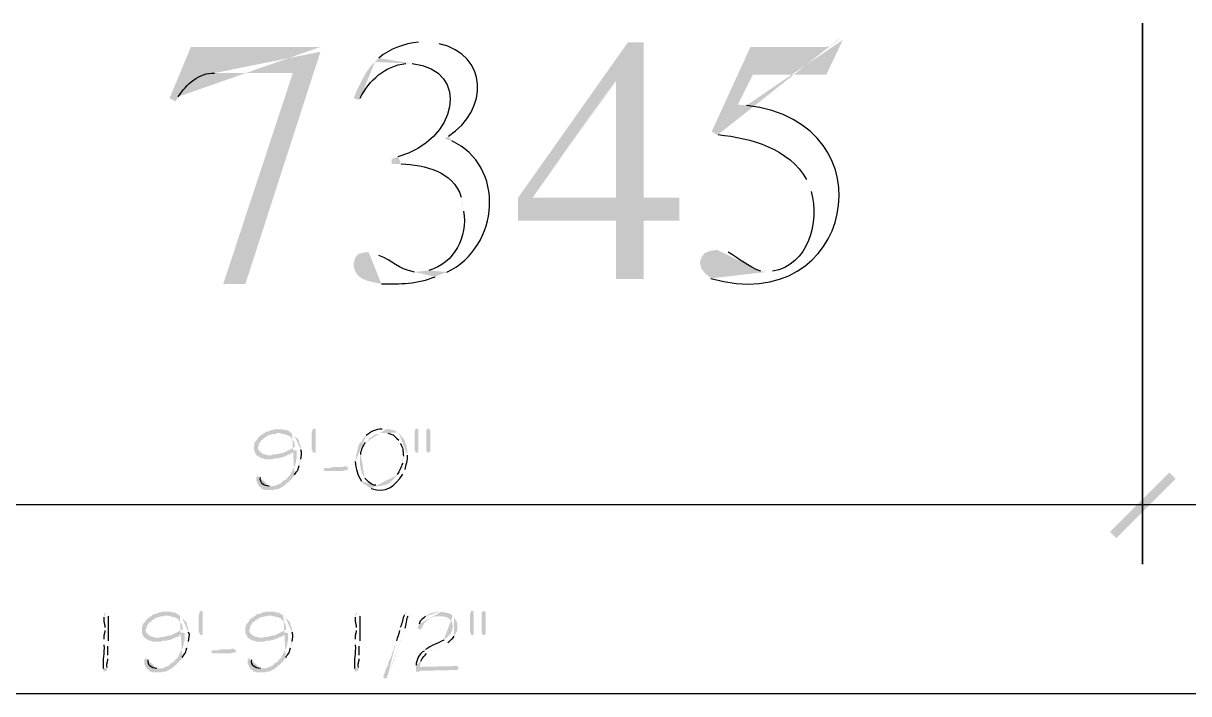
# Model space of a CAD drawing. Header units: inches. Extents: x -167 to 6071, y -6287 to -2731.
# Drawn here: x 1487.4 to 1566, y -6149.3 to -6104 of the extents above; entities that cross this region are included whole.
import ezdxf

# ---------------------------------------------------------------- set-up
doc = ezdxf.new("R2010")
doc.units = ezdxf.units.IN
doc.header["$LTSCALE"] = 96
doc.header["$MEASUREMENT"] = 0
doc.layers.add('PDF_Geometry', color=7, linetype='Continuous', true_color=0x4a4a4a)
doc.layers.add('PDF_Solid Fills', color=7, linetype='Continuous')

msp = doc.modelspace()

# ---------------------------------------------------------------- hatches: boundary and pattern name
at = {"layer": 'PDF_Solid Fills', "transparency": 33554559}
h = msp.add_hatch(color=256, dxfattribs=at)
h.paths.add_polyline_path([(1514.41, -6105.322), (1514.037, -6105.322)], flags=0)
h.paths.add_polyline_path([(1511.37, -6106.389), (1511.103, -6106.655), (1513.61, -6106.762)], flags=0)
h.paths.add_polyline_path([(1512.65, -6113.055), (1512.223, -6113.215), (1512.223, -6113.535), (1512.863, -6113.535)], flags=0)
h.paths.add_polyline_path([(1516.917, -6115.775), (1517.023, -6116.255), (1517.077, -6116.735)], flags=0)
h.paths.add_polyline_path([(1514.73, -6120.735), (1513.77, -6120.842), (1515.957, -6120.842)], flags=0)
h.paths.add_polyline_path([(1516.277, -6111.989), (1515.797, -6111.829), (1516.063, -6111.669)], flags=0)
h.paths.add_polyline_path([(1515.423, -6105.429), (1514.943, -6105.322)], flags=0)
h = msp.add_hatch(color=256, dxfattribs=at)
h.paths.add_polyline_path([(1529.237, -6105.322), (1528.17, -6105.322), (1520.757, -6115.829), (1520.757, -6117.375), (1527.37, -6117.375), (1527.37, -6121.322), (1529.237, -6121.322), (1529.237, -6117.375), (1531.637, -6117.375), (1531.637, -6115.829), (1521.717, -6115.829), (1521.77, -6115.775)], flags=0)
h.paths.add_polyline_path([(1521.77, -6115.775, 0.006618), (1527.317, -6107.882)], flags=0)
h.paths.add_polyline_path([(1527.317, -6107.882), (1527.37, -6107.775)], flags=0)
msp.add_hatch(color=256, dxfattribs=at).paths.add_polyline_path([(1529.237, -6105.322), (1527.37, -6107.775), (1527.37, -6115.829), (1521.717, -6115.829), (1529.237, -6115.829)])
h = msp.add_hatch(color=256, dxfattribs=at)
h.paths.add_polyline_path([(1542.463, -6105.055), (1542.25, -6105.269), (1541.877, -6105.535), (1541.557, -6105.642), (1536.437, -6105.642), (1533.823, -6111.349), (1534.143, -6111.562), (1534.25, -6111.562)], flags=0)
h.paths.add_polyline_path([(1540.223, -6114.602), (1540.383, -6114.975), (1540.543, -6115.402)], flags=0)
h.paths.add_polyline_path([(1537.93, -6120.789), (1537.503, -6120.842), (1533.397, -6120.949), (1533.77, -6121.269)], flags=0)
h.paths.add_polyline_path([(1536.17, -6109.589), (1535.583, -6109.535), (1536.597, -6107.509), (1541.557, -6107.509), (1542.677, -6105.162)], flags=0)
h = msp.add_hatch(color=256, dxfattribs=at)
h.paths.add_polyline_path([(1507.423, -6105.642), (1498.677, -6105.642), (1497.237, -6109.109), (1497.663, -6109.322), (1497.823, -6109.002)], flags=0)
h.paths.add_polyline_path([(1500.277, -6107.402), (1505.557, -6107.402), (1507.423, -6105.962)], flags=0)
h = msp.add_hatch(color=256, dxfattribs=at)
h.paths.add_polyline_path([(1511.103, -6106.655), (1510.783, -6106.975), (1510.517, -6107.349), (1510.303, -6107.722), (1509.877, -6108.575), (1509.663, -6109.109), (1510.037, -6109.215), (1510.09, -6109.109)], flags=0)
h.paths.add_polyline_path([(1513.183, -6106.762), (1513.61, -6106.762)], flags=0)
h = msp.add_hatch(color=256, dxfattribs=at)
h.paths.add_polyline_path([(1510.677, -6119.509), (1510.41, -6119.509), (1509.983, -6119.615), (1509.77, -6119.882), (1509.663, -6120.255), (1509.663, -6120.469), (1509.77, -6120.789), (1509.93, -6121.055), (1510.197, -6121.269), (1510.57, -6121.429), (1510.997, -6121.535), (1511.53, -6121.642)], flags=0)
h.paths.add_polyline_path([(1515.157, -6121.162), (1515.53, -6121.002), (1515.957, -6120.842), (1513.77, -6120.842)], flags=0)
h.paths.add_polyline_path([(1511.37, -6119.722), (1510.943, -6119.562)], flags=0)
h = msp.add_hatch(color=256, dxfattribs=at)
h.paths.add_polyline_path([(1534.197, -6119.349), (1533.77, -6119.402), (1533.343, -6119.562), (1533.183, -6119.775), (1533.023, -6120.149), (1533.023, -6120.202), (1533.13, -6120.629), (1533.397, -6120.949), (1537.503, -6120.842), (1537.13, -6120.789)], flags=0)
h.paths.add_polyline_path([(1534.943, -6119.509), (1534.517, -6119.402)], flags=0)
at = {"layer": 'PDF_Solid Fills', "true_color": 0x4a4a4a, "transparency": 33554559}
for points in [[(1504.597, -6131.455), (1504.33, -6131.455), (1504.223, -6131.509), (1504.117, -6131.509), (1504.01, -6131.562), (1503.903, -6131.615), (1503.743, -6131.615), (1503.637, -6131.722), (1503.53, -6131.775), (1503.477, -6131.829), (1503.37, -6131.882), (1503.263, -6131.989), (1503.21, -6132.042), (1503.157, -6132.149), (1503.05, -6132.255), (1502.997, -6132.362), (1502.943, -6132.522), (1502.943, -6132.895), (1503.05, -6133.109), (1503.103, -6133.215), (1504.01, -6133.215), (1503.85, -6133.215), (1503.743, -6133.162), (1503.637, -6133.162), (1503.53, -6133.109), (1503.423, -6133.055), (1503.263, -6132.895), (1503.21, -6132.789), (1503.21, -6132.682), (1503.263, -6132.575), (1503.263, -6132.469), (1503.37, -6132.309), (1503.423, -6132.202), (1503.53, -6132.149), (1503.637, -6132.042), (1503.743, -6131.989), (1503.797, -6131.935), (1503.903, -6131.882), (1504.01, -6131.829), (1504.117, -6131.829), (1504.223, -6131.775), (1504.383, -6131.775), (1504.49, -6131.722), (1505.503, -6131.722), (1505.397, -6131.669), (1505.343, -6131.615), (1505.237, -6131.562), (1505.13, -6131.509), (1504.97, -6131.509), (1504.863, -6131.455), (1504.757, -6131.455)], [(1507.103, -6131.669), (1507.103, -6133.002), (1506.997, -6133.055), (1506.89, -6133.002), (1506.89, -6132.895), (1506.837, -6132.842), (1506.837, -6131.669), (1506.89, -6131.509), (1506.89, -6131.455), (1506.997, -6131.402), (1507.103, -6131.455)], [(1513.93, -6131.402), (1513.823, -6131.455), (1513.823, -6131.509), (1513.77, -6131.669), (1513.77, -6132.842), (1513.823, -6132.895), (1513.823, -6133.002), (1513.93, -6133.055), (1514.037, -6133.002), (1514.037, -6131.455)], [(1514.677, -6131.402), (1514.623, -6131.455), (1514.57, -6131.509), (1514.57, -6132.895), (1514.623, -6133.002), (1514.677, -6133.055), (1514.783, -6133.002), (1514.837, -6132.949), (1514.837, -6131.562), (1514.783, -6131.455)], [(1505.343, -6132.842), (1505.237, -6132.895), (1505.023, -6133.002), (1504.917, -6133.055), (1504.81, -6133.055), (1504.703, -6133.109), (1504.597, -6133.109), (1504.437, -6133.162), (1504.223, -6133.162), (1504.117, -6133.215), (1503.103, -6133.215), (1503.21, -6133.269), (1503.263, -6133.322), (1503.37, -6133.375), (1503.477, -6133.429), (1503.583, -6133.429), (1503.69, -6133.482), (1504.223, -6133.482), (1504.33, -6133.429), (1504.597, -6133.429), (1504.703, -6133.375), (1504.81, -6133.375), (1504.917, -6133.322), (1504.97, -6133.322), (1505.077, -6133.269), (1505.183, -6133.215), (1505.29, -6133.162), (1505.397, -6133.162), (1505.503, -6133.055), (1505.717, -6132.949), (1505.77, -6132.895)], [(1509.13, -6133.962), (1509.023, -6133.962), (1508.917, -6134.015), (1508.223, -6134.015), (1508.117, -6134.069), (1507.69, -6134.069), (1507.637, -6134.175), (1507.69, -6134.282), (1508.97, -6134.282), (1509.023, -6134.229), (1509.183, -6134.229), (1509.29, -6134.175), (1509.29, -6134.122), (1509.237, -6134.015)], [(1497.023, -6143.775), (1496.757, -6143.775), (1496.65, -6143.829), (1496.543, -6143.829), (1496.33, -6143.935), (1496.17, -6143.935), (1496.063, -6144.042), (1495.957, -6144.095), (1495.903, -6144.149), (1495.797, -6144.202), (1495.69, -6144.309), (1495.637, -6144.362), (1495.583, -6144.469), (1495.477, -6144.575), (1495.423, -6144.682), (1495.37, -6144.842), (1495.37, -6145.215), (1495.477, -6145.429), (1495.53, -6145.535), (1496.437, -6145.535), (1496.277, -6145.535), (1496.17, -6145.482), (1496.063, -6145.482), (1495.85, -6145.375), (1495.797, -6145.322), (1495.69, -6145.215), (1495.637, -6145.109), (1495.637, -6145.002), (1495.69, -6144.895), (1495.69, -6144.789), (1495.797, -6144.629), (1495.85, -6144.522), (1495.957, -6144.469), (1496.063, -6144.362), (1496.17, -6144.309), (1496.223, -6144.255), (1496.33, -6144.202), (1496.437, -6144.149), (1496.543, -6144.149), (1496.65, -6144.095), (1496.81, -6144.095), (1496.917, -6144.042), (1497.93, -6144.042), (1497.823, -6143.989), (1497.77, -6143.935), (1497.557, -6143.829), (1497.397, -6143.829), (1497.29, -6143.775), (1497.183, -6143.775)], [(1499.477, -6143.989), (1499.477, -6145.322), (1499.37, -6145.375), (1499.263, -6145.322), (1499.263, -6145.215), (1499.21, -6145.162), (1499.21, -6143.989), (1499.263, -6143.829), (1499.263, -6143.775), (1499.37, -6143.722), (1499.477, -6143.775)], [(1504.01, -6143.775), (1503.743, -6143.775), (1503.637, -6143.829), (1503.53, -6143.829), (1503.423, -6143.882), (1503.317, -6143.935), (1503.157, -6143.935), (1503.05, -6144.042), (1502.943, -6144.095), (1502.89, -6144.149), (1502.783, -6144.202), (1502.677, -6144.309), (1502.623, -6144.362), (1502.57, -6144.469), (1502.463, -6144.575), (1502.41, -6144.682), (1502.357, -6144.842), (1502.357, -6145.215), (1502.517, -6145.535), (1503.423, -6145.535), (1503.263, -6145.535), (1503.157, -6145.482), (1503.05, -6145.482), (1502.943, -6145.429), (1502.837, -6145.375), (1502.783, -6145.322), (1502.677, -6145.215), (1502.623, -6145.109), (1502.623, -6145.002), (1502.677, -6144.895), (1502.677, -6144.789), (1502.783, -6144.629), (1502.837, -6144.522), (1502.943, -6144.469), (1503.05, -6144.362), (1503.157, -6144.309), (1503.21, -6144.255), (1503.423, -6144.149), (1503.53, -6144.149), (1503.637, -6144.095), (1503.797, -6144.095), (1503.903, -6144.042), (1504.917, -6144.042), (1504.81, -6143.989), (1504.757, -6143.935), (1504.65, -6143.882), (1504.543, -6143.829), (1504.383, -6143.829), (1504.277, -6143.775), (1504.17, -6143.775)], [(1517.663, -6143.722), (1517.557, -6143.775), (1517.557, -6143.829), (1517.503, -6143.989), (1517.503, -6145.162), (1517.557, -6145.215), (1517.557, -6145.322), (1517.663, -6145.375), (1517.77, -6145.322), (1517.77, -6143.775)], [(1518.41, -6143.722), (1518.357, -6143.775), (1518.303, -6143.829), (1518.303, -6145.215), (1518.357, -6145.322), (1518.41, -6145.375), (1518.517, -6145.322), (1518.57, -6145.269), (1518.57, -6143.882), (1518.517, -6143.775)], [(1497.77, -6145.162), (1497.663, -6145.215), (1497.557, -6145.269), (1497.45, -6145.322), (1497.343, -6145.375), (1497.237, -6145.375), (1497.13, -6145.429), (1497.023, -6145.429), (1496.863, -6145.482), (1496.65, -6145.482), (1496.543, -6145.535), (1495.53, -6145.535), (1495.637, -6145.589), (1495.69, -6145.642), (1495.797, -6145.695), (1495.903, -6145.749), (1496.01, -6145.749), (1496.117, -6145.802), (1496.65, -6145.802), (1496.757, -6145.749), (1497.023, -6145.749), (1497.13, -6145.695), (1497.237, -6145.695), (1497.343, -6145.642), (1497.397, -6145.642), (1497.503, -6145.589), (1497.61, -6145.535), (1497.717, -6145.482), (1497.823, -6145.482), (1497.93, -6145.375), (1498.037, -6145.322), (1498.143, -6145.269), (1498.197, -6145.215)], [(1504.757, -6145.162), (1504.33, -6145.375), (1504.223, -6145.375), (1504.117, -6145.429), (1504.01, -6145.429), (1503.85, -6145.482), (1503.637, -6145.482), (1503.53, -6145.535), (1502.517, -6145.535), (1502.623, -6145.589), (1502.677, -6145.642), (1502.783, -6145.695), (1502.89, -6145.749), (1502.997, -6145.749), (1503.103, -6145.802), (1503.637, -6145.802), (1503.743, -6145.749), (1504.01, -6145.749), (1504.117, -6145.695), (1504.223, -6145.695), (1504.33, -6145.642), (1504.383, -6145.642), (1504.49, -6145.589), (1504.703, -6145.482), (1504.81, -6145.482), (1504.917, -6145.375), (1505.13, -6145.269), (1505.183, -6145.215)], [(1501.557, -6146.282), (1501.45, -6146.282), (1501.343, -6146.335), (1500.65, -6146.335), (1500.543, -6146.389), (1500.117, -6146.389), (1500.063, -6146.495), (1500.117, -6146.602), (1501.397, -6146.602), (1501.45, -6146.549), (1501.61, -6146.549), (1501.717, -6146.495), (1501.717, -6146.442), (1501.663, -6146.335)], [(1516.597, -6147.455), (1514.143, -6147.509), (1513.877, -6147.509), (1513.877, -6147.829), (1514.09, -6147.829), (1514.143, -6147.775), (1516.543, -6147.722), (1516.597, -6147.722), (1516.703, -6147.669), (1516.757, -6147.615), (1516.703, -6147.509), (1516.703, -6147.455)]]:
    msp.add_hatch(color=251, dxfattribs=at).paths.add_polyline_path(points)
h = msp.add_hatch(color=251, dxfattribs=at)
h.paths.add_polyline_path([(1511.743, -6131.402), (1511.583, -6131.455)], flags=0)
h.paths.add_polyline_path([(1510.517, -6131.882), (1510.41, -6131.935), (1510.41, -6131.989), (1510.303, -6132.095), (1510.197, -6132.309), (1510.09, -6132.362), (1510.037, -6132.469), (1509.983, -6132.575), (1509.93, -6132.735), (1509.93, -6132.842), (1509.877, -6132.949), (1509.877, -6133.055), (1509.823, -6133.162), (1509.823, -6133.429), (1509.77, -6133.535), (1509.77, -6133.642)], flags=0)
h.paths.add_polyline_path([(1510.197, -6134.975), (1510.303, -6135.082), (1510.303, -6135.135), (1510.41, -6135.189), (1510.517, -6135.242), (1510.623, -6135.349), (1511.423, -6135.295), (1511.263, -6135.295), (1511.157, -6135.242)], flags=0)
h.paths.add_polyline_path([(1510.41, -6134.762), (1510.357, -6134.655), (1510.303, -6134.602), (1510.197, -6134.389), (1510.197, -6134.282), (1510.143, -6134.175), (1510.143, -6134.015), (1510.09, -6133.909), (1510.09, -6133.322), (1510.143, -6133.162)], flags=0)
h.paths.add_polyline_path([(1510.463, -6132.362), (1510.57, -6132.255), (1510.677, -6132.149), (1510.73, -6132.042), (1510.943, -6131.935), (1510.997, -6131.882), (1511.103, -6131.829), (1511.21, -6131.775), (1511.317, -6131.775), (1511.477, -6131.722), (1511.69, -6131.722), (1512.597, -6131.669), (1512.543, -6131.615), (1512.437, -6131.562), (1512.33, -6131.509), (1512.223, -6131.509), (1512.117, -6131.455), (1511.85, -6131.455)], flags=0)
h = msp.add_hatch(color=251, dxfattribs=at)
h.paths.add_polyline_path([(1505.503, -6131.722), (1504.597, -6131.722), (1504.703, -6131.722), (1504.81, -6131.775), (1504.917, -6131.775), (1505.023, -6131.829), (1505.13, -6131.829), (1505.343, -6131.935), (1505.397, -6131.989), (1505.45, -6132.042), (1505.503, -6132.149), (1505.61, -6132.255), (1505.663, -6132.362), (1505.663, -6132.469), (1505.717, -6132.575), (1505.663, -6132.682), (1505.557, -6132.735), (1505.45, -6132.789), (1505.343, -6132.842), (1505.77, -6132.895), (1505.823, -6132.895), (1505.823, -6133.429), (1505.77, -6133.535), (1505.77, -6133.695), (1505.717, -6133.802), (1505.717, -6133.909), (1505.663, -6134.015), (1505.61, -6134.069), (1505.503, -6134.282), (1505.45, -6134.389), (1505.343, -6134.602), (1505.237, -6134.655), (1505.183, -6134.762), (1505.077, -6134.869), (1504.863, -6134.975), (1504.81, -6135.082), (1504.703, -6135.135), (1504.597, -6135.189), (1504.543, -6135.189), (1504.437, -6135.242), (1504.33, -6135.295), (1503.957, -6135.295), (1504.863, -6135.349), (1504.917, -6135.295), (1505.023, -6135.242), (1505.183, -6135.082), (1505.29, -6135.029), (1505.343, -6134.922), (1505.45, -6134.869), (1505.503, -6134.762), (1505.61, -6134.655), (1505.663, -6134.549)], flags=0)
h.paths.add_polyline_path([(1505.983, -6133.909), (1506.037, -6133.855), (1506.037, -6133.749), (1506.09, -6133.642), (1506.09, -6133.482)], flags=0)
h.paths.add_polyline_path([(1506.09, -6132.842), (1506.09, -6132.575), (1506.037, -6132.469), (1505.983, -6132.362), (1505.983, -6132.255), (1505.93, -6132.149), (1505.877, -6132.095), (1505.77, -6131.989), (1505.717, -6131.935), (1505.663, -6131.882), (1505.61, -6131.775)], flags=0)
h = msp.add_hatch(color=251, dxfattribs=at)
h.paths.add_polyline_path([(1512.597, -6131.669), (1511.69, -6131.722), (1511.957, -6131.722)], flags=0)
h.paths.add_polyline_path([(1512.703, -6132.202), (1512.81, -6132.415)], flags=0)
h.paths.add_polyline_path([(1513.023, -6133.269), (1512.97, -6133.375), (1512.97, -6133.749)], flags=0)
h.paths.add_polyline_path([(1512.597, -6134.549), (1512.543, -6134.655), (1512.437, -6134.709), (1512.383, -6134.815), (1512.277, -6134.922), (1512.17, -6134.975), (1512.117, -6135.082), (1512.01, -6135.135), (1511.903, -6135.189), (1511.743, -6135.242), (1511.637, -6135.242), (1511.53, -6135.295), (1511.423, -6135.295), (1510.623, -6135.349), (1510.837, -6135.455)], flags=0)
h.paths.add_polyline_path([(1512.97, -6134.495), (1513.023, -6134.389), (1513.13, -6134.175)], flags=0)
h.paths.add_polyline_path([(1513.29, -6133.215), (1513.29, -6132.842), (1513.237, -6132.682), (1513.237, -6132.575), (1513.183, -6132.469), (1513.13, -6132.362), (1513.13, -6132.255), (1513.077, -6132.149), (1513.023, -6132.095), (1512.917, -6131.989), (1512.863, -6131.882), (1512.81, -6131.829), (1512.703, -6131.722)], flags=0)
h = msp.add_hatch(color=251, dxfattribs=at)
h.paths.add_polyline_path([(1503.21, -6134.602), (1503.157, -6134.655), (1503.103, -6134.709), (1503.103, -6134.975), (1503.21, -6135.189), (1503.263, -6135.295), (1503.317, -6135.349), (1503.423, -6135.402), (1503.477, -6135.509), (1503.583, -6135.509), (1503.69, -6135.562), (1504.277, -6135.562), (1504.383, -6135.509), (1504.543, -6135.509), (1504.65, -6135.455), (1504.757, -6135.402), (1504.863, -6135.349), (1503.957, -6135.295)], flags=0)
h.paths.add_polyline_path([(1503.37, -6134.709), (1503.317, -6134.602)], flags=0)
h = msp.add_hatch(color=251, dxfattribs=at)
h.paths.add_polyline_path([(1492.97, -6143.829), (1492.863, -6143.882), (1492.81, -6144.042), (1492.81, -6144.149)], flags=0)
h.paths.add_polyline_path([(1492.863, -6144.842), (1492.863, -6145.055)], flags=0)
h.paths.add_polyline_path([(1492.81, -6145.642), (1492.81, -6146.015)], flags=0)
h.paths.add_polyline_path([(1492.757, -6147.615), (1492.757, -6147.775), (1492.863, -6147.829), (1492.97, -6147.775), (1493.023, -6147.722), (1493.023, -6147.562)], flags=0)
h.paths.add_polyline_path([(1493.077, -6146.975), (1493.077, -6146.709)], flags=0)
h.paths.add_polyline_path([(1493.077, -6146.122), (1493.077, -6145.855), (1493.13, -6145.749)], flags=0)
h.paths.add_polyline_path([(1493.13, -6144.095), (1493.13, -6143.989), (1493.077, -6143.882)], flags=0)
h = msp.add_hatch(color=251, dxfattribs=at)
h.paths.add_polyline_path([(1497.93, -6144.042), (1497.023, -6144.042), (1497.13, -6144.042), (1497.237, -6144.095), (1497.343, -6144.095), (1497.45, -6144.149), (1497.557, -6144.149), (1497.77, -6144.255), (1497.823, -6144.309), (1497.877, -6144.362), (1497.93, -6144.469), (1498.037, -6144.575), (1498.09, -6144.682), (1498.09, -6144.789), (1498.143, -6144.895), (1498.09, -6145.002), (1497.983, -6145.055), (1497.877, -6145.109), (1497.77, -6145.162), (1498.197, -6145.215), (1498.25, -6145.215), (1498.25, -6145.749), (1498.197, -6145.855), (1498.197, -6146.015), (1498.143, -6146.122), (1498.143, -6146.229), (1498.09, -6146.335), (1498.037, -6146.389), (1497.93, -6146.602), (1497.877, -6146.709), (1497.77, -6146.922), (1497.663, -6146.975), (1497.61, -6147.082), (1497.503, -6147.189), (1497.29, -6147.295), (1497.237, -6147.402), (1497.023, -6147.509), (1496.97, -6147.509), (1496.863, -6147.562), (1496.757, -6147.615), (1496.383, -6147.615), (1497.29, -6147.669), (1497.343, -6147.615), (1497.45, -6147.562), (1497.503, -6147.509), (1497.61, -6147.402), (1497.717, -6147.349), (1497.77, -6147.242), (1497.877, -6147.189), (1497.93, -6147.082), (1498.037, -6146.975), (1498.09, -6146.869)], flags=0)
h.paths.add_polyline_path([(1498.41, -6146.229), (1498.463, -6146.175), (1498.463, -6146.069), (1498.517, -6145.962), (1498.517, -6145.802)], flags=0)
h.paths.add_polyline_path([(1498.517, -6145.162), (1498.517, -6144.895), (1498.41, -6144.682), (1498.41, -6144.575), (1498.357, -6144.469), (1498.303, -6144.415), (1498.197, -6144.309), (1498.143, -6144.255), (1498.09, -6144.202), (1498.037, -6144.095)], flags=0)
h = msp.add_hatch(color=251, dxfattribs=at)
h.paths.add_polyline_path([(1504.917, -6144.042), (1504.01, -6144.042), (1504.117, -6144.042), (1504.223, -6144.095), (1504.33, -6144.095), (1504.437, -6144.149), (1504.543, -6144.149), (1504.65, -6144.202), (1504.757, -6144.255), (1504.81, -6144.309), (1504.863, -6144.362), (1504.917, -6144.469), (1505.023, -6144.575), (1505.077, -6144.682), (1505.077, -6144.789), (1505.13, -6144.895), (1505.077, -6145.002), (1504.97, -6145.055), (1504.863, -6145.109), (1504.757, -6145.162), (1505.183, -6145.215), (1505.237, -6145.215), (1505.237, -6145.749), (1505.183, -6145.855), (1505.183, -6146.015), (1505.13, -6146.122), (1505.13, -6146.229), (1505.077, -6146.335), (1505.023, -6146.389), (1504.97, -6146.495), (1504.863, -6146.709), (1504.81, -6146.815), (1504.757, -6146.922), (1504.65, -6146.975), (1504.597, -6147.082), (1504.49, -6147.189), (1504.383, -6147.242), (1504.277, -6147.295), (1504.223, -6147.402), (1504.117, -6147.455), (1504.01, -6147.509), (1503.957, -6147.509), (1503.743, -6147.615), (1503.37, -6147.615), (1504.277, -6147.669), (1504.33, -6147.615), (1504.437, -6147.562), (1504.49, -6147.509), (1504.597, -6147.402), (1504.703, -6147.349), (1504.757, -6147.242), (1504.863, -6147.189), (1504.917, -6147.082), (1505.023, -6146.975), (1505.077, -6146.869)], flags=0)
h.paths.add_polyline_path([(1505.397, -6146.229), (1505.45, -6146.175), (1505.45, -6146.069), (1505.503, -6145.962), (1505.503, -6145.802)], flags=0)
h.paths.add_polyline_path([(1505.503, -6145.162), (1505.503, -6144.895), (1505.45, -6144.789), (1505.397, -6144.682), (1505.397, -6144.575), (1505.343, -6144.469), (1505.29, -6144.415), (1505.183, -6144.309), (1505.13, -6144.255), (1505.077, -6144.202), (1505.023, -6144.095)], flags=0)
h = msp.add_hatch(color=251, dxfattribs=at)
h.paths.add_polyline_path([(1509.93, -6143.829), (1509.823, -6143.882), (1509.77, -6144.042), (1509.77, -6144.149)], flags=0)
h.paths.add_polyline_path([(1509.823, -6144.842), (1509.823, -6145.055)], flags=0)
h.paths.add_polyline_path([(1509.77, -6145.642), (1509.77, -6146.015)], flags=0)
h.paths.add_polyline_path([(1509.717, -6147.615), (1509.717, -6147.775), (1509.823, -6147.829), (1509.93, -6147.775), (1509.983, -6147.722), (1509.983, -6147.562)], flags=0)
h.paths.add_polyline_path([(1510.037, -6146.975), (1510.037, -6146.709)], flags=0)
h.paths.add_polyline_path([(1510.037, -6146.122), (1510.037, -6145.855), (1510.09, -6145.749)], flags=0)
h.paths.add_polyline_path([(1510.09, -6144.095), (1510.09, -6143.989), (1510.037, -6143.882)], flags=0)
h = msp.add_hatch(color=251, dxfattribs=at)
h.paths.add_polyline_path([(1513.237, -6143.829), (1513.183, -6143.829), (1513.13, -6143.882), (1513.077, -6143.989)], flags=0)
h.paths.add_polyline_path([(1512.81, -6144.842), (1512.81, -6144.949), (1512.757, -6145.055)], flags=0)
h.paths.add_polyline_path([(1512.543, -6145.749), (1512.543, -6145.855), (1512.437, -6146.069), (1512.383, -6146.175), (1512.383, -6146.282), (1512.33, -6146.389), (1512.277, -6146.549), (1512.223, -6146.655), (1512.223, -6146.762), (1512.17, -6146.869), (1512.117, -6146.975), (1512.01, -6147.189), (1512.01, -6147.295), (1511.957, -6147.455), (1511.85, -6147.615), (1511.743, -6147.935), (1511.69, -6148.042), (1511.69, -6148.149), (1511.637, -6148.149), (1511.69, -6148.255), (1511.797, -6148.309), (1511.85, -6148.255), (1511.903, -6148.255), (1511.903, -6148.149), (1511.957, -6148.095)], flags=0)
h.paths.add_polyline_path([(1511.957, -6148.095, 0.021366), (1512.703, -6146.122)], flags=0)
h.paths.add_polyline_path([(1512.703, -6146.122), (1512.757, -6146.015), (1512.81, -6145.855), (1512.81, -6145.749), (1512.863, -6145.642), (1512.917, -6145.535), (1512.917, -6145.429), (1512.97, -6145.322), (1513.023, -6145.215), (1513.023, -6145.109), (1513.13, -6144.895)], flags=0)
h.paths.add_polyline_path([(1513.343, -6144.095), (1513.343, -6143.989), (1513.29, -6143.882)], flags=0)
h = msp.add_hatch(color=251, dxfattribs=at)
h.paths.add_polyline_path([(1516.33, -6144.095), (1515.477, -6144.095), (1515.69, -6144.095), (1515.797, -6144.149), (1515.903, -6144.149), (1516.01, -6144.202), (1516.117, -6144.255), (1516.117, -6144.309), (1516.223, -6144.362), (1516.277, -6144.469), (1516.33, -6144.575), (1516.33, -6144.682), (1516.383, -6144.789), (1516.33, -6144.895), (1516.33, -6145.002), (1516.277, -6145.109), (1516.223, -6145.215), (1516.223, -6145.269), (1516.117, -6145.375), (1516.063, -6145.429), (1515.957, -6145.535), (1515.85, -6145.589), (1515.85, -6145.642), (1515.743, -6145.695)], flags=0)
h.paths.add_polyline_path([(1514.517, -6146.335), (1514.463, -6146.335), (1514.41, -6146.442)], flags=0)
h.paths.add_polyline_path([(1513.877, -6147.402), (1513.877, -6147.509), (1514.143, -6147.509), (1514.143, -6147.402), (1514.197, -6147.242), (1514.197, -6147.135)], flags=0)
h.paths.add_polyline_path([(1514.57, -6146.602), (1514.783, -6146.495), (1514.89, -6146.389), (1514.997, -6146.389), (1515.103, -6146.335), (1515.21, -6146.282), (1515.263, -6146.229), (1515.423, -6146.175), (1515.53, -6146.122), (1515.69, -6146.015), (1515.903, -6145.909), (1516.01, -6145.855)], flags=0)
h.paths.add_polyline_path([(1516.437, -6145.429), (1516.49, -6145.322), (1516.543, -6145.269), (1516.597, -6145.162), (1516.65, -6145.055), (1516.65, -6144.575), (1516.597, -6144.415), (1516.543, -6144.362), (1516.437, -6144.149)], flags=0)
h = msp.add_hatch(color=251, dxfattribs=at)
h.paths.add_polyline_path([(1515.477, -6143.775), (1515.317, -6143.775), (1515.157, -6143.829), (1515.05, -6143.829), (1514.943, -6143.882), (1514.837, -6143.882), (1514.783, -6143.935), (1514.57, -6144.042), (1514.517, -6144.095)], flags=0)
h.paths.add_polyline_path([(1514.09, -6144.629), (1513.983, -6144.842), (1514.037, -6144.949), (1514.143, -6145.002), (1514.197, -6144.949), (1514.303, -6144.842), (1514.303, -6144.789), (1514.357, -6144.682), (1514.41, -6144.629), (1514.41, -6144.575), (1514.57, -6144.415), (1514.677, -6144.362), (1514.73, -6144.255), (1514.837, -6144.202), (1514.89, -6144.202), (1515.103, -6144.095), (1516.33, -6144.095), (1516.277, -6143.989), (1516.063, -6143.882), (1515.957, -6143.882), (1515.85, -6143.829), (1515.743, -6143.829), (1515.583, -6143.775)], flags=0)
h = msp.add_hatch(color=251, dxfattribs=at)
h.paths.add_polyline_path([(1495.637, -6146.922), (1495.583, -6146.975), (1495.53, -6147.029), (1495.53, -6147.295), (1495.637, -6147.509), (1495.69, -6147.615), (1495.743, -6147.669), (1495.85, -6147.722), (1495.903, -6147.829), (1496.01, -6147.829), (1496.117, -6147.882), (1496.703, -6147.882), (1496.81, -6147.829), (1496.97, -6147.829), (1497.077, -6147.775), (1497.29, -6147.669), (1496.383, -6147.615)], flags=0)
h.paths.add_polyline_path([(1495.797, -6147.029), (1495.743, -6146.922)], flags=0)
h = msp.add_hatch(color=251, dxfattribs=at)
h.paths.add_polyline_path([(1502.623, -6146.922), (1502.57, -6146.975), (1502.517, -6147.029), (1502.517, -6147.295), (1502.623, -6147.509), (1502.677, -6147.615), (1502.73, -6147.669), (1502.837, -6147.722), (1502.89, -6147.829), (1502.997, -6147.829), (1503.103, -6147.882), (1503.69, -6147.882), (1503.797, -6147.829), (1503.957, -6147.829), (1504.17, -6147.722), (1504.277, -6147.669), (1503.37, -6147.615)], flags=0)
h.paths.add_polyline_path([(1502.783, -6147.029), (1502.73, -6146.922)], flags=0)

# ---------------------------------------------------------------- linework, layer by layer
at = {"layer": 'PDF_Geometry'}
msp.add_lwpolyline([(1562.89, -6140.575), (1562.89, -6104.042)], close=True, dxfattribs=at)
for points in [[(1624.437, -6136.575), (1562.89, -6136.575), (1454.89, -6136.575), (1386.89, -6136.575)], [(1690.41, -6149.322), (1624.437, -6149.322), (1386.89, -6149.322), (1324.437, -6149.322), (1086.943, -6149.322), (1024.437, -6149.322), (559.423, -6149.322), (496.917, -6149.322), (259.423, -6149.322), (196.917, -6149.322), (-40.577, -6149.322), (-106.603, -6149.322), (-102.603, -6149.322)]]:
    msp.add_lwpolyline(points, dxfattribs=at)
for points in [[(1514.037, -6105.322), (1513.081, -6105.425), (1512.095, -6105.735), (1511.37, -6106.389)], [(1516.063, -6111.669), (1518.808, -6109.89), (1518.757, -6106.144), (1515.423, -6105.429)], [(1510.09, -6109.109), (1510.734, -6107.879), (1511.761, -6106.919), (1513.183, -6106.762)], [(1513.61, -6106.762), (1517.654, -6107.207), (1516.617, -6111.992), (1512.65, -6113.055)], [(1497.823, -6109.002), (1498.379, -6108.167), (1499.204, -6107.366), (1500.277, -6107.402)], [(1533.77, -6121.269), (1543.346, -6124.075), (1546.134, -6110.744), (1536.17, -6109.589)], [(1534.25, -6111.562), (1536.515, -6111.794), (1539.036, -6112.49), (1540.223, -6114.602)], [(1515.957, -6120.842), (1519.568, -6119.143), (1519.9, -6113.613), (1516.277, -6111.989)], [(1512.863, -6113.535), (1514.511, -6113.644), (1516.331, -6113.992), (1516.917, -6115.775)], [(1540.543, -6115.402), (1541.12, -6117.464), (1540.334, -6120.391), (1537.93, -6120.789)], [(1517.077, -6116.735), (1517.374, -6118.439), (1516.453, -6120.261), (1514.73, -6120.735)], [(1513.77, -6120.842), (1512.592, -6120.619), (1512.323, -6120.095), (1511.37, -6119.722)], [(1537.13, -6120.789), (1536.246, -6120.471), (1535.739, -6119.97), (1534.943, -6119.509)], [(1511.53, -6121.642), (1512.754, -6121.671), (1514.008, -6121.629), (1515.157, -6121.162)], [(1511.583, -6131.455), (1511.158, -6131.447), (1510.835, -6131.606), (1510.517, -6131.882)], [(1511.957, -6131.722), (1512.483, -6131.887), (1512.3, -6131.814), (1512.703, -6132.202)], [(1506.09, -6133.482), (1506.101, -6133.279), (1506.228, -6133.04), (1506.09, -6132.842)], [(1510.143, -6133.162), (1510.166, -6132.882), (1510.287, -6132.59), (1510.463, -6132.362)], [(1512.81, -6132.415), (1512.994, -6132.709), (1512.982, -6132.908), (1513.023, -6133.269)], [(1505.663, -6134.549), (1505.928, -6134.148), (1505.835, -6134.383), (1505.983, -6133.909)], [(1509.77, -6133.642), (1509.834, -6134.136), (1509.883, -6134.558), (1510.197, -6134.975)], [(1512.97, -6133.749), (1512.841, -6134.031), (1512.753, -6134.263), (1512.597, -6134.549)], [(1513.13, -6134.175), (1513.182, -6133.884), (1513.323, -6133.559), (1513.29, -6133.215)], [(1510.837, -6135.455), (1511.832, -6135.817), (1512.46, -6135.302), (1512.97, -6134.495)], [(1503.957, -6135.295), (1503.621, -6135.302), (1503.307, -6135.095), (1503.37, -6134.709)], [(1511.157, -6135.242), (1510.852, -6135.243), (1510.608, -6134.965), (1510.41, -6134.762)], [(1493.13, -6145.749), (1493.13, -6145.198), (1493.13, -6144.647), (1493.13, -6144.095)], [(1510.09, -6145.749), (1510.09, -6145.198), (1510.09, -6144.647), (1510.09, -6144.095)], [(1513.077, -6143.989), (1512.979, -6144.263), (1512.953, -6144.523), (1512.81, -6144.842)], [(1513.13, -6144.895), (1513.188, -6144.754), (1513.239, -6144.207), (1513.343, -6144.095)], [(1514.517, -6144.095), (1514.326, -6144.294), (1514.145, -6144.284), (1514.09, -6144.629)], [(1492.81, -6144.149), (1492.771, -6144.709), (1492.888, -6144.447), (1492.863, -6144.842)], [(1509.77, -6144.149), (1509.731, -6144.711), (1509.848, -6144.445), (1509.823, -6144.842)], [(1492.863, -6145.055), (1492.885, -6145.392), (1492.778, -6145.128), (1492.81, -6145.642)], [(1498.517, -6145.802), (1498.527, -6145.599), (1498.654, -6145.36), (1498.517, -6145.162)], [(1505.503, -6145.802), (1505.514, -6145.599), (1505.641, -6145.36), (1505.503, -6145.162)], [(1509.823, -6145.055), (1509.845, -6145.393), (1509.738, -6145.127), (1509.77, -6145.642)], [(1512.757, -6145.055), (1512.698, -6145.363), (1512.615, -6145.465), (1512.543, -6145.749)], [(1515.743, -6145.695), (1515.348, -6145.919), (1514.894, -6146.069), (1514.517, -6146.335)], [(1516.01, -6145.855), (1516.162, -6145.732), (1516.364, -6145.629), (1516.437, -6145.429)], [(1492.81, -6146.015), (1492.844, -6146.638), (1492.722, -6146.989), (1492.757, -6147.615)], [(1493.077, -6146.709), (1493.077, -6146.513), (1493.077, -6146.318), (1493.077, -6146.122)], [(1498.09, -6146.869), (1498.355, -6146.468), (1498.262, -6146.703), (1498.41, -6146.229)], [(1505.077, -6146.869), (1505.342, -6146.468), (1505.248, -6146.703), (1505.397, -6146.229)], [(1509.77, -6146.015), (1509.804, -6146.637), (1509.682, -6146.99), (1509.717, -6147.615)], [(1510.037, -6146.709), (1510.037, -6146.513), (1510.037, -6146.318), (1510.037, -6146.122)], [(1514.41, -6146.442), (1514.092, -6146.59), (1513.879, -6147.072), (1513.877, -6147.402)], [(1493.023, -6147.562), (1492.994, -6147.102), (1493.059, -6147.256), (1493.077, -6146.975)], [(1496.383, -6147.615), (1496.047, -6147.622), (1495.734, -6147.415), (1495.797, -6147.029)], [(1503.37, -6147.615), (1503.033, -6147.621), (1502.72, -6147.416), (1502.783, -6147.029)], [(1509.983, -6147.562), (1509.954, -6147.102), (1510.019, -6147.256), (1510.037, -6146.975)], [(1514.197, -6147.135), (1514.326, -6146.801), (1514.473, -6146.778), (1514.57, -6146.602)]]:
    msp.add_open_spline(points, degree=3, dxfattribs=at)
at = {"layer": 'PDF_Solid Fills', "transparency": 33554559}
msp.add_solid([(1507.423, -6105.962), (1505.557, -6107.402), (1502.357, -6121.642), (1500.863, -6121.642)], dxfattribs=at)
at = {"layer": 'PDF_Solid Fills', "color": 251, "true_color": 0x4a4a4a, "transparency": 33554559}
for points in [[(1564.703, -6134.389), (1561.13, -6138.815), (1560.703, -6138.389)], [(1560.703, -6138.389), (1561.13, -6138.815), (1564.703, -6134.389)], [(1565.13, -6134.815), (1564.703, -6134.389), (1561.13, -6138.815)], [(1561.13, -6138.815), (1564.703, -6134.389), (1565.13, -6134.815)]]:
    msp.add_solid(points, dxfattribs=at)

doc.saveas('drawing.dxf')
